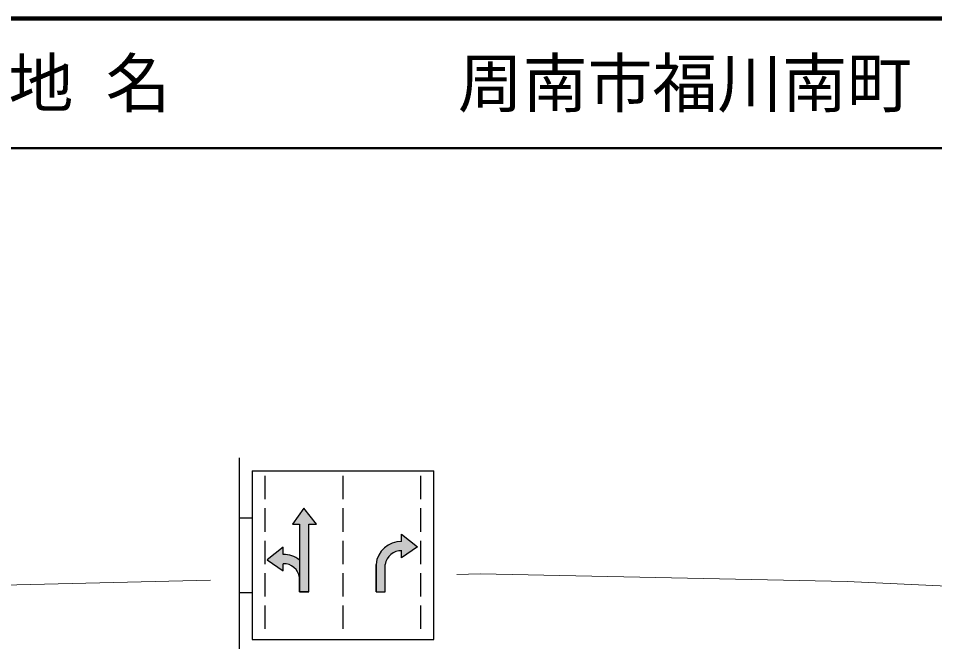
# Model space of a CAD drawing. Units: millimetres at full size, sheet at 1:1000; details may follow other scales. Extents: x 40000 to 680000, y 20000 to 380000.
# Drawn here: x 371137 to 441783, y 331961 to 380000 of the extents above; entities that cross this region are included whole.
import ezdxf
from ezdxf.enums import TextEntityAlignment as Align

# ---------------------------------------------------------------- set-up
doc = ezdxf.new("R2010")
doc.units = ezdxf.units.MM
doc.header["$LTSCALE"] = 1000
for name, color, linetype, lineweight in [('M-STR-HTXT', 7, 'Continuous', 13), ('M-STR-STRC', 7, 'Continuous', 25), ('M-TTL', 2, 'Continuous', 140), ('M-TTL-LINE', 7, 'Continuous', 50)]:
    doc.layers.add(name, color=color, linetype=linetype, lineweight=lineweight)
doc.layers.add('M-TTL-TXT', color=7, linetype='Continuous')
doc.styles.add('ＭＳ ゴシック', font='')
doc.styles.get('ＭＳ ゴシック').set_extended_font_data('MS Gothic')

msp = doc.modelspace()

# ---------------------------------------------------------------- hatches: boundary and pattern name
at = {"layer": 'M-STR-STRC'}
for points in [[(393525, 335811), (393525, 336924), (393525, 341004), (394130, 341004), (393160, 342254), (392266, 341004), (392816, 341004), (392815, 338249), (392815, 336921), (392816, 336912), (392816, 335811)], [(400690, 338970), (400690, 338419), (401919, 339270), (400690, 340254), (400690, 339677), (400656, 339678), (400623, 339678), (400589, 339677), (400555, 339676), (400522, 339674), (400488, 339672), (400454, 339669), (400421, 339665), (400387, 339661), (400354, 339656), (400321, 339651), (400287, 339645), (400254, 339638), (400221, 339631), (400189, 339624), (400156, 339615), (400123, 339607), (400091, 339597), (400059, 339587), (400027, 339577), (399995, 339566), (399963, 339554), (399932, 339542), (399900, 339529), (399869, 339516), (399839, 339502), (399808, 339488), (399778, 339473), (399748, 339458), (399718, 339442), (399688, 339426), (399659, 339409), (399630, 339391), (399602, 339373), (399574, 339355), (399546, 339336), (399518, 339317), (399491, 339297), (399464, 339276), (399437, 339255), (399411, 339234), (399385, 339212), (399360, 339190), (399335, 339168), (399310, 339145), (399286, 339121), (399262, 339097), (399239, 339073), (399216, 339048), (399194, 339023), (399171, 338998), (399150, 338972), (399129, 338945), (399108, 338919), (399088, 338892), (399068, 338865), (399049, 338837), (399030, 338809), (399011, 338781), (398994, 338752), (398976, 338723), (398960, 338694), (398943, 338664), (398927, 338634), (398912, 338604), (398898, 338574), (398883, 338543), (398870, 338513), (398857, 338482), (398844, 338450), (398832, 338419), (398820, 338387), (398810, 338355), (398799, 338323), (398789, 338291), (398780, 338258), (398771, 338226), (398763, 338193), (398756, 338160), (398749, 338127), (398743, 338094), (398737, 338061), (398732, 338027), (398727, 337994), (398723, 337961), (398719, 337927), (398718, 337913), (398719, 335811), (398720, 335811), (399429, 335811), (399429, 337912), (399430, 337920), (399433, 337941), (399437, 337962), (399441, 337983), (399445, 338004), (399450, 338025), (399455, 338046), (399460, 338067), (399466, 338087), (399472, 338108), (399479, 338128), (399486, 338148), (399493, 338169), (399500, 338189), (399508, 338208), (399517, 338228), (399525, 338248), (399534, 338267), (399543, 338286), (399553, 338306), (399563, 338325), (399573, 338343), (399584, 338362), (399595, 338380), (399606, 338398), (399617, 338416), (399629, 338434), (399642, 338452), (399654, 338469), (399667, 338486), (399680, 338503), (399693, 338520), (399707, 338537), (399721, 338553), (399735, 338569), (399750, 338584), (399764, 338600), (399779, 338615), (399795, 338630), (399810, 338645), (399826, 338659), (399842, 338673), (399858, 338687), (399875, 338701), (399892, 338714), (399909, 338727), (399926, 338740), (399944, 338752), (399961, 338764), (399979, 338776), (399997, 338787), (400015, 338798), (400034, 338809), (400053, 338820), (400071, 338830), (400090, 338839), (400110, 338849), (400129, 338858), (400148, 338867), (400168, 338875), (400188, 338884), (400208, 338891), (400228, 338899), (400248, 338906), (400268, 338913), (400289, 338919), (400309, 338925), (400330, 338931), (400351, 338936), (400372, 338941), (400392, 338945), (400413, 338950), (400434, 338953), (400456, 338957), (400477, 338960), (400498, 338963), (400519, 338965), (400541, 338967), (400562, 338969), (400583, 338970), (400605, 338971), (400626, 338971), (400647, 338971), (400669, 338971)], [(391555, 337419), (391555, 337970), (391575, 337971), (391597, 337971), (391618, 337971), (391639, 337971), (391661, 337970), (391682, 337969), (391703, 337967), (391725, 337965), (391746, 337963), (391767, 337960), (391788, 337957), (391810, 337954), (391831, 337950), (391852, 337946), (391873, 337941), (391893, 337936), (391914, 337931), (391935, 337925), (391955, 337919), (391976, 337913), (391996, 337906), (392016, 337899), (392036, 337892), (392056, 337884), (392076, 337876), (392096, 337867), (392115, 337859), (392135, 337849), (392154, 337840), (392173, 337830), (392192, 337820), (392210, 337810), (392229, 337799), (392247, 337788), (392265, 337776), (392283, 337765), (392301, 337753), (392318, 337740), (392335, 337728), (392352, 337715), (392369, 337701), (392386, 337688), (392402, 337674), (392418, 337660), (392434, 337646), (392450, 337631), (392465, 337616), (392480, 337601), (392495, 337585), (392509, 337570), (392524, 337554), (392538, 337537), (392551, 337521), (392565, 337504), (392578, 337487), (392590, 337470), (392603, 337453), (392615, 337435), (392627, 337417), (392639, 337399), (392650, 337381), (392661, 337363), (392671, 337344), (392682, 337326), (392692, 337307), (392701, 337288), (392711, 337268), (392720, 337249), (392728, 337229), (392736, 337210), (392744, 337190), (392752, 337170), (392759, 337150), (392766, 337129), (392773, 337109), (392779, 337088), (392785, 337068), (392790, 337047), (392795, 337026), (392800, 337005), (392804, 336985), (392808, 336963), (392812, 336942), (392815, 336921), (392815, 338249), (392789, 338270), (392762, 338291), (392735, 338311), (392707, 338330), (392680, 338349), (392652, 338368), (392623, 338386), (392594, 338404), (392565, 338421), (392536, 338437), (392506, 338453), (392476, 338469), (392446, 338484), (392415, 338498), (392385, 338512), (392354, 338526), (392323, 338538), (392291, 338551), (392260, 338563), (392228, 338574), (392196, 338584), (392164, 338594), (392131, 338604), (392099, 338613), (392066, 338621), (392033, 338629), (392000, 338636), (391967, 338643), (391934, 338649), (391901, 338655), (391867, 338660), (391834, 338664), (391801, 338668), (391767, 338671), (391733, 338673), (391700, 338675), (391666, 338677), (391632, 338678), (391598, 338678), (391565, 338678), (391555, 338677), (391555, 339254), (390326, 338270)]]:
    msp.add_hatch(color=256, dxfattribs=at).paths.add_polyline_path(points)

# ---------------------------------------------------------------- linework, layer by layer
at = {"layer": 'M-STR-HTXT'}
for points in [[(404939, 337147), (406747, 337191), (435042, 336594), (458176, 335516), (478709, 334021), (484965, 333529)], [(215550, 330766), (302965, 334014), (354998, 335945), (385949, 336690)]]:
    msp.add_lwpolyline(points, dxfattribs=at)
at = {"layer": 'M-STR-STRC'}
for p, q in [((388171, 346138), (388171, 329138)), ((389171, 345138), (389171, 332138)), ((389171, 345138), (403171, 345138)), ((403171, 332138), (403171, 345138)), ((390171, 342938), (390171, 344738)), ((396171, 342938), (396171, 344738)), ((402171, 342938), (402171, 344738)), ((390171, 340438), (390171, 342238)), ((393160, 342254), (392266, 341004)), ((394130, 341004), (393160, 342254)), ((396171, 340438), (396171, 342238)), ((402171, 340438), (402171, 342238)), ((388171, 341513), (389171, 341513)), ((392266, 341004), (392816, 341004)), ((392816, 341004), (392815, 335811)), ((393525, 335811), (393525, 341004)), ((393525, 341004), (394130, 341004)), ((400690, 340254), (401919, 339270)), ((400690, 339677), (400690, 340254)), ((390171, 337938), (390171, 339738)), ((391555, 339254), (390326, 338270)), ((391555, 338677), (391555, 339254)), ((396171, 337938), (396171, 339738)), ((401919, 339270), (400690, 338419)), ((402171, 337938), (402171, 339738)), ((400690, 338419), (400690, 338970)), ((390326, 338270), (391555, 337419)), ((391555, 337419), (391555, 337970)), ((398719, 335811), (398718, 337913)), ((398718, 337913), (398719, 335811)), ((399429, 335811), (399429, 337912)), ((399429, 335811), (399429, 337912)), ((390171, 335438), (390171, 337238)), ((396171, 335438), (396171, 337238)), ((402171, 335438), (402171, 337238)), ((392816, 335811), (392816, 336912)), ((388171, 335763), (389171, 335763)), ((393525, 335811), (392815, 335811)), ((392815, 335811), (393525, 335811)), ((398719, 335811), (399429, 335811)), ((398720, 335811), (399430, 335811)), ((390171, 332938), (390171, 334738)), ((396171, 332938), (396171, 334738)), ((402171, 332938), (402171, 334738)), ((389171, 332138), (403171, 332138))]:
    msp.add_line(p, q, dxfattribs=at)
for centre, radius, start, end in [((400643, 337745), 1932, 88.61072, 175.02061), ((391602, 336745), 1932, 51.07462, 91.38928), ((400643, 337745), 1226, 87.74227, 172.17262), ((391602, 336745), 1226, 7.82738, 92.25773), ((391602, 336745), 1932, 4.97939, 5.28846)]:
    msp.add_arc(centre, radius, start, end, dxfattribs=at)
at = {"layer": 'M-TTL'}
msp.add_line((680000, 380000), (40000, 380000), dxfattribs=at)
at = {"layer": 'M-TTL-LINE'}
msp.add_line((40000, 370000), (680000, 370000), dxfattribs=at)

# ---------------------------------------------------------------- texts
at = {"layer": 'M-TTL-TXT', "style": 'ＭＳ ゴシック'}
for s, p in [('地 名', (370380, 375000)), ('周南市福川南町\u3000新地町', (405024, 375000))]:
    msp.add_text(s, height=3666, dxfattribs=at).set_placement(p, align=Align.MIDDLE_LEFT)

doc.saveas('drawing.dxf')
